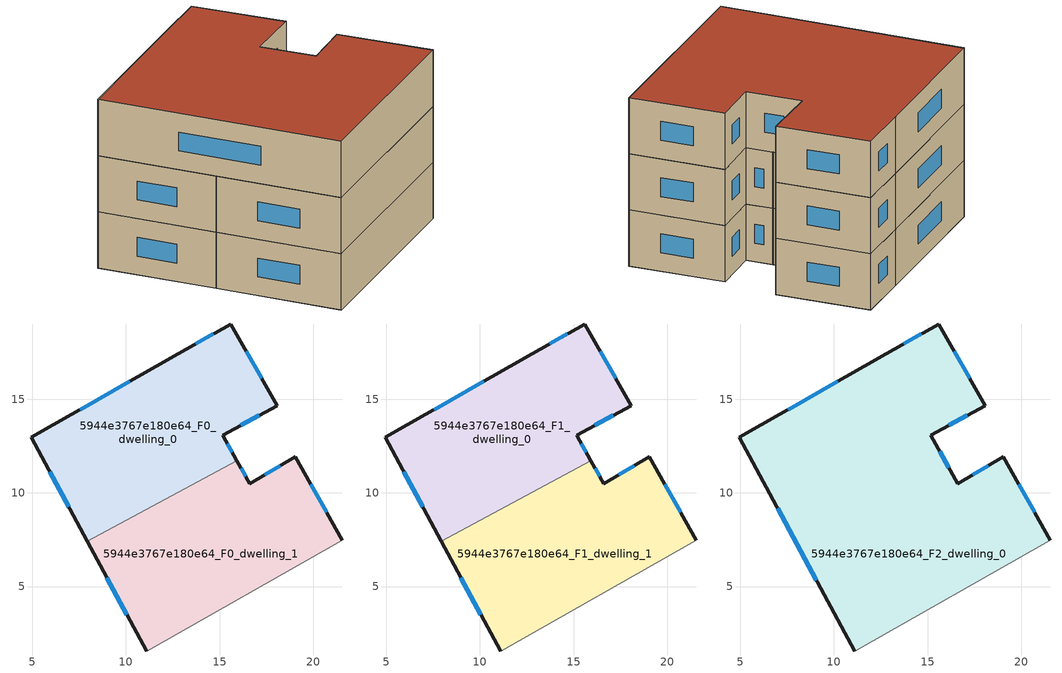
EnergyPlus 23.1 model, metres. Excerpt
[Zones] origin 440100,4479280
5944e3767e180e64_F0_dwelling_0
 floor ground (EU_floor_Construction): 15.92,11.72 15.15,13.08 18.07,14.66 15.6,19.01 12.79,17.43 4.95,12.96 7.94,7.42 z0
 wall outside (EU_wall_Construction): 7.94,7.42 4.95,12.96 12.79,17.43 15.6,19.01 18.07,14.66 15.15,13.08 15.92,11.72 z0:3
 wall to 5944e3767e180e64_F0_dwelling_1 (EU_wall_Construction): 15.92,11.72 7.94,7.42 z0:3
 window (EU_Window_Construction): 6.95,9.26 5.94,11.12 / 7.55,14.44 10.19,15.95 / 13.72,17.96 14.67,18.49 / 16.42,17.57 17.25,16.1 / 17.1,14.14 16.12,13.6 / 15.41,12.63 15.66,12.17 z0.99:2.01
5944e3767e180e64_F0_dwelling_1
 floor ground (EU_floor_Construction): 21.54,7.48 19.04,11.92 16.62,10.49 15.92,11.72 7.94,7.42 11.1,1.56 z0
 wall outside (EU_wall_Construction): 11.1,1.56 7.94,7.42 / 15.92,11.72 16.62,10.49 19.04,11.92 21.54,7.48 z0:3
 wall adiabatic (EU_wall_Construction): 21.54,7.48 11.1,1.56 z0:3
 window (EU_Window_Construction): 10.05,3.5 8.99,5.48 / 16.15,11.31 16.39,10.9 / 17.42,10.96 18.23,11.45 / 19.86,10.45 20.71,8.96 z0.99:2.01
5944e3767e180e64_F1_dwelling_0
 floor to 5944e3767e180e64_F0_dwelling_0 (EU_floor_Construction): 15.92,11.72 15.15,13.08 18.07,14.66 15.6,19.01 12.79,17.43 4.95,12.96 7.94,7.42 z3
 wall outside (EU_wall_Construction): 7.94,7.42 4.95,12.96 12.79,17.43 15.6,19.01 18.07,14.66 15.15,13.08 15.92,11.72 z3:6
 wall to 5944e3767e180e64_F1_dwelling_1 (EU_wall_Construction): 15.92,11.72 7.94,7.42 z3:6
 window (EU_Window_Construction): 6.95,9.26 5.94,11.12 / 7.55,14.44 10.19,15.95 / 13.72,17.96 14.67,18.49 / 16.42,17.57 17.25,16.1 / 17.1,14.14 16.12,13.6 / 15.41,12.63 15.66,12.17 z3.99:5.01
5944e3767e180e64_F1_dwelling_1
 floor to 5944e3767e180e64_F0_dwelling_1 (EU_floor_Construction): 21.54,7.48 19.04,11.92 16.62,10.49 15.92,11.72 7.94,7.42 11.1,1.56 z3
 wall outside (EU_wall_Construction): 11.1,1.56 7.94,7.42 / 15.92,11.72 16.62,10.49 19.04,11.92 21.54,7.48 z3:6
 wall adiabatic (EU_wall_Construction): 21.54,7.48 11.1,1.56 z3:6
 window (EU_Window_Construction): 10.05,3.5 8.99,5.48 / 16.15,11.31 16.39,10.9 / 17.42,10.96 18.23,11.45 / 19.86,10.45 20.71,8.96 z3.99:5.01
5944e3767e180e64_F2_dwelling_0
 floor to 5944e3767e180e64_F1_dwelling_0 (EU_floor_Construction): 15.92,11.72 15.15,13.08 18.07,14.66 15.6,19.01 12.79,17.43 4.95,12.96 7.94,7.42 z6
 floor to 5944e3767e180e64_F1_dwelling_1 (EU_floor_Construction): 21.54,7.48 19.04,11.92 16.62,10.49 15.92,11.72 7.94,7.42 11.1,1.56 z6
 wall outside (EU_wall_Construction): 11.1,1.56 4.95,12.96 12.79,17.43 15.6,19.01 18.07,14.66 15.15,13.08 16.62,10.49 19.04,11.92 21.54,7.48 z6:9
 wall adiabatic (EU_wall_Construction): 21.54,7.48 11.1,1.56 z6:9
 window (EU_Window_Construction): 15.64,12.22 16.13,11.35 / 17.42,10.96 18.23,11.45 / 19.86,10.45 20.71,8.96 / 9.06,5.34 6.99,9.18 / 7.55,14.44 10.19,15.95 / 13.72,17.96 14.67,18.49 / 16.42,17.57 17.25,16.1 / 17.1,14.14 16.12,13.6 z6.99:8.01
 roof outside (EU_roof_Construction): 18.07,14.66 15.15,13.08 16.62,10.49 19.04,11.92 21.54,7.48 11.1,1.56 4.95,12.96 12.79,17.43 15.6,19.01 z9
[Building]
EU S2 Campaign: North Axis=0; Terrain=City; Solar Distribution=FullExterior
[Site:Location]
Madrid: Latitude=40.5; Longitude=-3.5; Time Zone=1; Elevation=609
[SizingPeriod:WeatherFileDays]
AnnualSizingPeriod: Begin Month=1; Begin Day of Month=1; End Month=12; End Day of Month=31; Day of Week for Start Day=Monday; Use Weather File Daylight Saving Period=No; Use Weather File Rain and Snow Indicators=No
[MATERIAL]
EU_InternalMass_Material: Roughness=MediumRough; Thickness=0.1; Conductivity=1; Density=1800; Specific Heat=900; Thermal Absorptance=0.9; Solar Absorptance=0.7; Visible Absorptance=0.7
[MATERIAL:NOMASS] Roughness=MediumRough; Thermal Absorptance=0.9; Solar Absorptance=0.7; Visible Absorptance=0.7
Name | Thermal Resistance
EU_wall_NoMass | 0.609216
EU_roof_NoMass | 0.513268
EU_floor_NoMass | 0.568163
[WINDOWMATERIAL:SIMPLEGLAZINGSYSTEM]
EU_Window_SimpleGlazing: UFactor=5.50606; Solar Heat Gain Coefficient=0.85; Visible Transmittance=0.85
[CONSTRUCTION]
EU_wall_Construction: EU_wall_NoMass
EU_roof_Construction: EU_roof_NoMass
EU_floor_Construction: EU_floor_NoMass
EU_InternalMass_Construction: EU_InternalMass_Material
EU_Window_Construction: EU_Window_SimpleGlazing
[ZONE] Type=1; Multiplier=1; Ceiling Height=autocalculate; Floor Area=autocalculate; Part of Total Floor Area=Yes
Name | Volume
5944e3767e180e64_F0_dwelling_0; 5944e3767e180e64_F1_dwelling_0 | 222.292
5944e3767e180e64_F2_dwelling_0 | 444.587
5944e3767e180e64_F0_dwelling_1; 5944e3767e180e64_F1_dwelling_1 | 222.298
[INTERNALMASS] Construction=EU_InternalMass_Construction
Name | Zone or ZoneList | Surface Area
5944e3767e180e64_F0_dwelling_0_EU_InternalMass | 5944e3767e180e64_F0_dwelling_0 | 74.0972
5944e3767e180e64_F0_dwelling_1_EU_InternalMass | 5944e3767e180e64_F0_dwelling_1 | 74.0991
5944e3767e180e64_F1_dwelling_0_EU_InternalMass | 5944e3767e180e64_F1_dwelling_0 | 74.0972
5944e3767e180e64_F1_dwelling_1_EU_InternalMass | 5944e3767e180e64_F1_dwelling_1 | 74.0991
5944e3767e180e64_F2_dwelling_0_EU_InternalMass | 5944e3767e180e64_F2_dwelling_0 | 148.196
[OTHEREQUIPMENT] Fuel Type=Electricity; Design Level Calculation Method=Watts/Area; Power per Zone Floor Area=1; Fraction Latent=0; Fraction Radiant=0; Fraction Lost=0; Carbon Dioxide Generation Rate=0; EndUse Subcategory=EU_Step8_InternalGains
Name | Zone or ZoneList or Space or SpaceList | Schedule
EU_Step8_InternalGain_5944e3767e180e64_F0_dwelling_0_f000 | 5944e3767e180e64_F0_dwelling_0 | EU_Step8_GainSchedule_5944e3767e180e64_F0_dwelling_0_f000
EU_Step8_InternalGain_5944e3767e180e64_F0_dwelling_1_f000 | 5944e3767e180e64_F0_dwelling_1 | EU_Step8_GainSchedule_5944e3767e180e64_F0_dwelling_1_f000
EU_Step8_InternalGain_5944e3767e180e64_F1_dwelling_0_f000 | 5944e3767e180e64_F1_dwelling_0 | EU_Step8_GainSchedule_5944e3767e180e64_F1_dwelling_0_f000
EU_Step8_InternalGain_5944e3767e180e64_F1_dwelling_1_f000 | 5944e3767e180e64_F1_dwelling_1 | EU_Step8_GainSchedule_5944e3767e180e64_F1_dwelling_1_f000
EU_Step8_InternalGain_5944e3767e180e64_F2_dwelling_0_f000 | 5944e3767e180e64_F2_dwelling_0 | EU_Step8_GainSchedule_5944e3767e180e64_F2_dwelling_0_f000
[ZONEVENTILATION:DESIGNFLOWRATE] Schedule=EU_AlwaysOn; Design Flow Rate Calculation Method=AirChanges/Hour; Air Changes per Hour=0.752966; Ventilation Type=Natural; Fan Pressure Rise=0; Fan Total Efficiency=1; Constant Term Coefficient=1; Temperature Term Coefficient=0; Velocity Term Coefficient=0; Velocity Squared Term Coefficient=0; Minimum Indoor Temperature=-100; Maximum Indoor Temperature=100; Delta Temperature=-100; Minimum Outdoor Temperature=-100; Maximum Outdoor Temperature=100; Maximum Wind Speed=40
Name | Zone or ZoneList or Space or SpaceList
EU_ConstantAir_5944e3767e180e64_F0_dwelling_0 | 5944e3767e180e64_F0_dwelling_0
EU_ConstantAir_5944e3767e180e64_F0_dwelling_1 | 5944e3767e180e64_F0_dwelling_1
EU_ConstantAir_5944e3767e180e64_F1_dwelling_0 | 5944e3767e180e64_F1_dwelling_0
EU_ConstantAir_5944e3767e180e64_F1_dwelling_1 | 5944e3767e180e64_F1_dwelling_1
EU_ConstantAir_5944e3767e180e64_F2_dwelling_0 | 5944e3767e180e64_F2_dwelling_0
[HVACTEMPLATE:THERMOSTAT] Constant Heating Setpoint=20; Constant Cooling Setpoint=50
EU_HeatOnly_5944e3767e180e64_F0_dwelling_0; EU_HeatOnly_5944e3767e180e64_F0_dwelling_1; EU_HeatOnly_5944e3767e180e64_F1_dwelling_0; EU_HeatOnly_5944e3767e180e64_F1_dwelling_1; EU_HeatOnly_5944e3767e180e64_F2_dwelling_0
[HVACTEMPLATE:ZONE:IDEALLOADSAIRSYSTEM] System Availability Schedule=EU_AlwaysOn; Maximum Heating Supply Air Temperature=50; Minimum Cooling Supply Air Temperature=13; Maximum Heating Supply Air Humidity Ratio=0.0156; Minimum Cooling Supply Air Humidity Ratio=0.0077; Heating Limit=NoLimit; Cooling Limit=NoLimit; Heating Availability Schedule=EU_AlwaysOn; Cooling Availability Schedule=EU_CoolingOff; Dehumidification Control Type=ConstantSensibleHeatRatio; Cooling Sensible Heat Ratio=0.7; Dehumidification Setpoint=60; Humidification Control Type=None; Humidification Setpoint=30; Outdoor Air Method=None; Outdoor Air Flow Rate per Person=0.00944; Outdoor Air Flow Rate per Zone Floor Area=0; Outdoor Air Flow Rate per Zone=0; Demand Controlled Ventilation Type=None; Outdoor Air Economizer Type=NoEconomizer; Heat Recovery Type=None; Sensible Heat Recovery Effectiveness=0.7; Latent Heat Recovery Effectiveness=0.65
Name | Template Thermostat
5944e3767e180e64_F0_dwelling_0 | EU_HeatOnly_5944e3767e180e64_F0_dwelling_0
5944e3767e180e64_F0_dwelling_1 | EU_HeatOnly_5944e3767e180e64_F0_dwelling_1
5944e3767e180e64_F1_dwelling_0 | EU_HeatOnly_5944e3767e180e64_F1_dwelling_0
5944e3767e180e64_F1_dwelling_1 | EU_HeatOnly_5944e3767e180e64_F1_dwelling_1
5944e3767e180e64_F2_dwelling_0 | EU_HeatOnly_5944e3767e180e64_F2_dwelling_0
[SIZING:ZONE] Zone Cooling Design Supply Air Temperature Input Method=SupplyAirTemperature; Zone Cooling Design Supply Air Temperature=13; Zone Heating Design Supply Air Temperature Input Method=SupplyAirTemperature; Zone Heating Design Supply Air Temperature=50; Zone Cooling Design Supply Air Humidity Ratio=0.008; Zone Heating Design Supply Air Humidity Ratio=0.008; Cooling Design Air Flow Method=DesignDay; Cooling Design Air Flow Rate=0; Cooling Minimum Air Flow per Zone Floor Area=0.000762; Cooling Minimum Air Flow=0; Cooling Minimum Air Flow Fraction=0.2; Heating Design Air Flow Method=DesignDay; Heating Design Air Flow Rate=0; Heating Maximum Air Flow per Zone Floor Area=0.002032; Heating Maximum Air Flow=0.141576; Heating Maximum Air Flow Fraction=0.3; Account for Dedicated Outdoor Air System=No; Dedicated Outdoor Air System Control Strategy=NeutralSupplyAir; Dedicated Outdoor Air Low Setpoint Temperature for Design=autosize; Dedicated Outdoor Air High Setpoint Temperature for Design=autosize; Zone Load Sizing Method=Sensible Load Only No Latent Load; Zone Latent Cooling Design Supply Air Humidity Ratio Input Method=HumidityRatioDifference; Zone Cooling Design Supply Air Humidity Ratio Difference=0.005; Zone Latent Heating Design Supply Air Humidity Ratio Input Method=HumidityRatioDifference; Zone Humidification Design Supply Air Humidity Ratio Difference=0.005
5944e3767e180e64_F0_dwelling_0; 5944e3767e180e64_F0_dwelling_1; 5944e3767e180e64_F1_dwelling_0; 5944e3767e180e64_F1_dwelling_1; 5944e3767e180e64_F2_dwelling_0
[SCHEDULE:CONSTANT]
Name | Hourly Value
EU_AlwaysOn | 1
EU_CoolingOff | 0
[SCHEDULE:FILE] Column Number=1; Rows to Skip at Top=0; Number of Hours of Data=8760; Column Separator=Comma; Interpolate to Timestep=No; Minutes per Item=60; Adjust Schedule for Daylight Savings=Yes
Name | File
EU_Step8_GainSchedule_5944e3767e180e64_F0_dwelling_0_f000 | ../../schedules/5944e3767e180e64/5944e3767e180e64_F0_dwelling_0_f000_gain.csv
EU_Step8_GainSchedule_5944e3767e180e64_F0_dwelling_1_f000 | ../../schedules/5944e3767e180e64/5944e3767e180e64_F0_dwelling_1_f000_gain.csv
EU_Step8_GainSchedule_5944e3767e180e64_F1_dwelling_0_f000 | ../../schedules/5944e3767e180e64/5944e3767e180e64_F1_dwelling_0_f000_gain.csv
EU_Step8_GainSchedule_5944e3767e180e64_F1_dwelling_1_f000 | ../../schedules/5944e3767e180e64/5944e3767e180e64_F1_dwelling_1_f000_gain.csv
EU_Step8_GainSchedule_5944e3767e180e64_F2_dwelling_0_f000 | ../../schedules/5944e3767e180e64/5944e3767e180e64_F2_dwelling_0_f000_gain.csv
